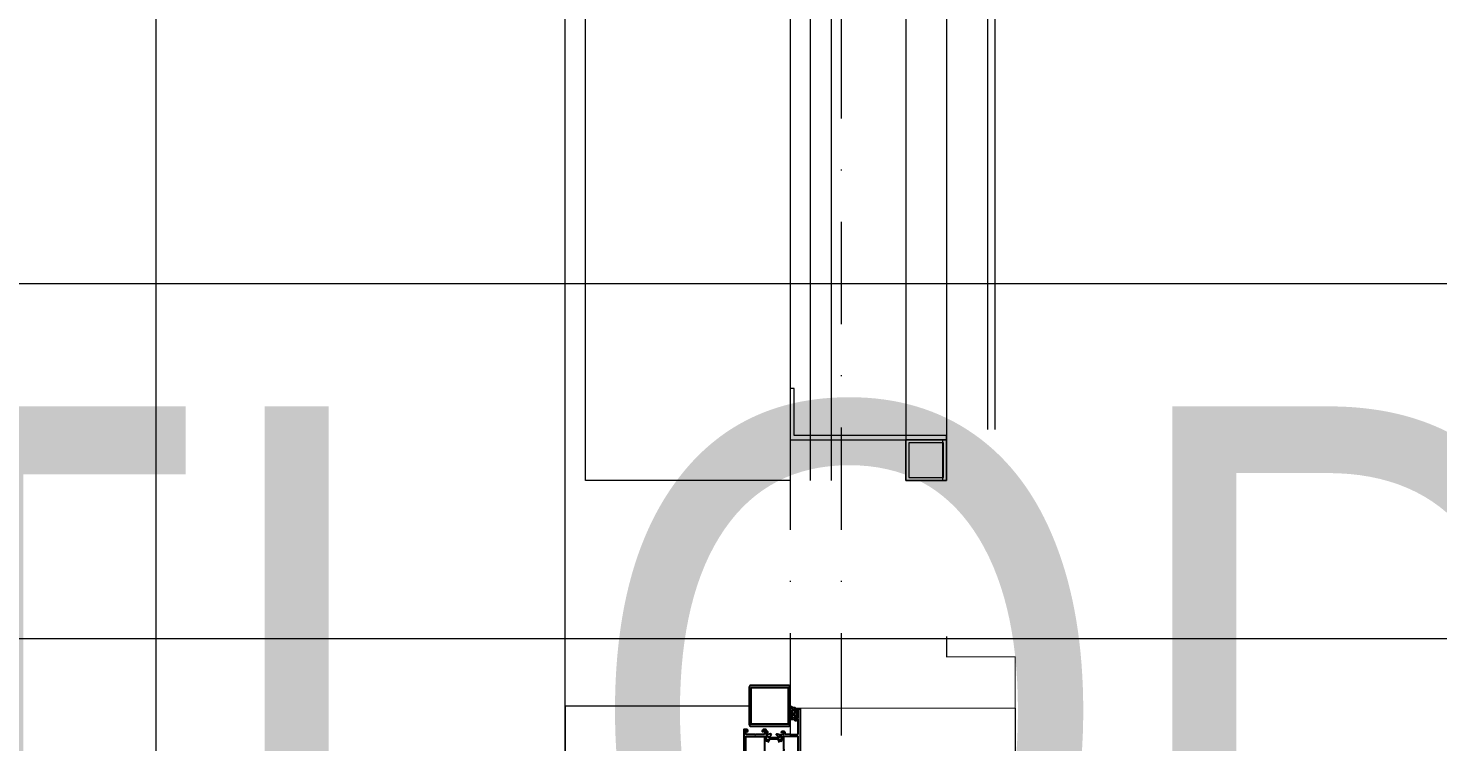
# Model space of a CAD drawing. Extents: x -9058 to 11890, y 0 to 8106.
# Drawn here: x 9780.6 to 9918.4, y 3274.4 to 3344.1 of the extents above; entities that cross this region are included whole.
import ezdxf
from ezdxf.enums import TextEntityAlignment as Align

# ---------------------------------------------------------------- set-up
doc = ezdxf.new("R2010")
doc.units = 0
doc.header["$LTSCALE"] = 10
doc.header["$MEASUREMENT"] = 0
doc.linetypes.add('DASHDOT', pattern=[1, 0.5, -0.25, 0, -0.25])
doc.layers.get('0').update_dxf_attribs({"color": 9, "lineweight": 9})
for name, color, linetype, lineweight in [('00', 9, 'Continuous', 9), ('05', 9, 'Continuous', 9), ('06D', 9, 'Continuous', 9), ('10', 9, 'Continuous', 9), ('14', 9, 'Continuous', 9), ('21_mahal200', 9, 'Continuous', 9), ('21_mahal200 @ 20', 9, 'Continuous', 9), ('24', 9, 'DASHDOT', 9), ('33', 9, 'BATTING', 9), ('40A', 9, 'Continuous', 9)]:
    doc.layers.add(name, color=color, linetype=linetype, lineweight=lineweight)
doc.styles.add('Arial', font='arial.ttf', dxfattribs={"height": 2.5})
doc.styles.add('MuuM_TEXT-STANDART', font='ARIALN.TTF')
doc.linetypes.add('BATTING', pattern='A,0.0001,-0.1,[134,ltypeshp.shx,S=0.1,R=0,X=-0.1,Y=0],-0.2,[134,ltypeshp.shx,S=0.1,R=180,X=0.1,Y=0],-0.1', length=0.4001)

# ---------------------------------------------------------------- blocks, each defined once
blk = doc.blocks.new('p-mek')
at = {"color": 6}
blk.add_lwpolyline([(210.29, -281.08, -0.000027), (210.29, -1029.08, 0.400031)], format="xyb", dxfattribs=at)
blk = doc.blocks.new('P-DOG-PORSCHE')
at = {"layer": '06D'}
for points in [[(-117.78, 24), (-2.22, 24)], [(-118, -20), (-2, -20)]]:
    blk.add_lwpolyline(points, dxfattribs=at)
at = {"layer": '10', "const_width": 0.1}
blk.add_lwpolyline([(-124.78, 17.3), (-122.78, 17.3), (-122.78, 24), (-117.78, 24), (-117.78, 2), (-115.43, 2)], dxfattribs=at)
at = {"layer": '10', "lineweight": 25, "ltscale": 0.5}
for points in [[(-114.42, 0.96), (-114.67, 0.86, -0.859449), (-114.7, 0.89), (-114.54, 1.16), (-115.01, 1.16, 1.229391), (-115.06, 1.12), (-115.01, 0.94, 0.283637), (-114.99, 0.92, -0.607471), (-114.97, 0.86), (-115.14, 0.69), (-115.16, 0.67, -0.700084), (-115.27, 0.75), (-115.2, 1.01), (-115.2, 1.32, 0.414214), (-115.23, 1.35), (-115.37, 1.35, 0.414214), (-115.4, 1.32), (-115.4, 1.17, -0.414214), (-115.41, 1.16), (-115.42, 1.16, -0.414214), (-115.52, 1.26), (-115.52, 1.35, -0.414214), (-115.4, 1.47), (-115.28, 1.47, 0.403083), (-115.25, 1.49), (-115.2, 2.68, 0.425337), (-115.3, 2.79), (-115.62, 2.79), (-115.62, 2.78), (-115.77, 2.78), (-115.77, 2.79), (-116.1, 2.79), (-116.1, 2.78), (-116.25, 2.78), (-116.25, 2.79), (-116.52, 2.79), (-116.52, 2.78), (-116.65, 2.78), (-116.65, 2.61, 0.414214), (-116.62, 2.58), (-116.52, 2.58), (-116.52, 2.53, -0.414214), (-116.57, 2.48), (-116.88, 2.48, -0.414214), (-116.95, 2.55), (-116.95, 2.57, -0.414214), (-116.94, 2.58), (-116.84, 2.58, 0.414214), (-116.79, 2.63), (-116.79, 2.75, 0.414214), (-116.84, 2.8), (-117.51, 2.8, 0.414214), (-117.56, 2.75), (-117.56, 2.63, 0.414214), (-117.51, 2.58), (-117.41, 2.58, -0.414214), (-117.4, 2.57), (-117.4, 2.55, -0.414214), (-117.47, 2.48), (-117.69, 2.48, -0.414214), (-117.7, 2.49), (-117.7, 2.97, -0.414214), (-117.69, 2.98), (-109.71, 2.98, -0.414214)], [(-117.79, 2.49, -0.220745), (-118.1, 1.89, 0.651907), (-118.04, 1.82, 0.176952), (-117.75, 2.14, -0.281357), (-117.61, 2.23), (-117.53, 2.23), (-117.51, 2.23), (-117.51, 2.23), (-117.5, 2.22), (-117.49, 2.22), (-117.48, 2.22), (-117.48, 2.21), (-117.47, 2.21), (-117.47, 2.2), (-117.47, 2.19), (-117.46, 2.18), (-117.46, 2.1), (-117.46, 2.1), (-117.46, 2.09), (-117.46, 2.09), (-117.46, 2.09), (-117.46, 2.09), (-117.45, 2.08), (-117.45, 2.08), (-117.45, 2.08), (-117.44, 2.08), (-117.36, 2.08), (-117.36, 2.08), (-117.36, 2.08), (-117.35, 2.08), (-117.35, 2.08), (-117.35, 2.09), (-117.35, 2.09), (-117.35, 2.09), (-117.34, 2.09), (-117.34, 2.1), (-117.34, 2.18), (-117.34, 2.18), (-117.34, 2.19), (-117.34, 2.2), (-117.33, 2.21), (-117.33, 2.21), (-117.32, 2.22), (-117.32, 2.22), (-117.31, 2.22), (-117.29, 2.23), (-117.29, 2.23), (-117.28, 2.22), (-117.27, 2.22), (-117.26, 2.22), (-117.26, 2.21), (-117.25, 2.21), (-117.25, 2.2), (-117.25, 2.19), (-117.24, 2.18), (-117.24, 2.1), (-117.24, 2.1), (-117.24, 2.09), (-117.24, 2.09), (-117.24, 2.09), (-117.24, 2.09), (-117.23, 2.08), (-117.23, 2.08), (-117.23, 2.08), (-117.22, 2.08), (-117.14, 2.08), (-117.14, 2.08), (-117.14, 2.08), (-117.13, 2.08), (-117.13, 2.08), (-117.13, 2.09), (-117.13, 2.09), (-117.13, 2.09), (-117.12, 2.09), (-117.12, 2.1), (-117.12, 2.18), (-117.12, 2.18), (-117.12, 2.19), (-117.12, 2.2), (-117.11, 2.21), (-117.11, 2.21), (-117.1, 2.22), (-117.1, 2.22), (-117.09, 2.22), (-117.07, 2.23), (-117.07, 2.23), (-117.06, 2.22), (-117.05, 2.22), (-117.04, 2.22), (-117.04, 2.21), (-117.03, 2.21), (-117.03, 2.2), (-117.03, 2.19), (-117.02, 2.18), (-117.02, 2.1), (-117.02, 2.1), (-117.02, 2.09), (-117.02, 2.09), (-117.02, 2.09), (-117.02, 2.09), (-117.01, 2.08), (-117.01, 2.08), (-117.01, 2.08), (-117, 2.08), (-116.92, 2.08), (-116.92, 2.08), (-116.92, 2.08), (-116.91, 2.08), (-116.91, 2.08), (-116.91, 2.09), (-116.91, 2.09), (-116.91, 2.09), (-116.9, 2.09), (-116.9, 2.1), (-116.9, 2.18), (-116.9, 2.18), (-116.9, 2.19), (-116.9, 2.2), (-116.89, 2.21), (-116.89, 2.21), (-116.88, 2.22), (-116.88, 2.22), (-116.87, 2.22), (-116.85, 2.23), (-116.85, 2.23), (-116.84, 2.22), (-116.83, 2.22), (-116.82, 2.22), (-116.82, 2.21), (-116.81, 2.21), (-116.81, 2.2), (-116.81, 2.19), (-116.8, 2.18), (-116.8, 2.1), (-116.8, 2.1), (-116.8, 2.09), (-116.8, 2.09), (-116.8, 2.09), (-116.8, 2.09), (-116.79, 2.08), (-116.79, 2.08), (-116.79, 2.08), (-116.78, 2.08), (-116.7, 2.08), (-116.7, 2.08), (-116.7, 2.08), (-116.69, 2.08), (-116.69, 2.08), (-116.69, 2.09), (-116.69, 2.09), (-116.69, 2.09), (-116.68, 2.09), (-116.68, 2.1), (-116.68, 2.44, 0.414214), (-116.71, 2.47), (-116.94, 2.47, -0.414214), (-116.97, 2.5), (-116.97, 2.56, -0.291535), (-116.96, 2.58), (-116.91, 2.6, 0.613042), (-116.91, 2.66), (-117.03, 2.73, 0.127095), (-117.09, 2.74), (-117.29, 2.74, 0.127095), (-117.36, 2.73), (-117.47, 2.67, 0.585233), (-117.47, 2.6), (-117.42, 2.58, -0.167811), (-117.41, 2.56), (-117.41, 2.5, -0.414214), (-117.44, 2.47), (-117.74, 2.47), (-117.74, 2.53, 0.394677), (-117.79, 2.49)], [(-115.62, -0.32, 0.414222), (-115.7, -0.4), (-115.7, -0.57, 0.414214), (-115.55, -0.72), (-115.51, -0.72, 0.414214), (-115.5, -0.71), (-115.5, -0.65, 0.366034), (-115.52, -0.62, -0.365977), (-115.55, -0.59), (-115.55, -0.5, -0.414214), (-115.52, -0.47), (-115.41, -0.47, -0.365977), (-115.38, -0.5, 0.365977), (-115.35, -0.52), (-115.23, -0.52, -0.414214), (-115.2, -0.55), (-115.2, -1.39), (-115.17, -1.42), (-115.2, -1.45), (-115.2, -2.29, -0.414214), (-115.23, -2.32), (-115.35, -2.32, 0.365977), (-115.38, -2.35, -0.365977), (-115.41, -2.37), (-115.52, -2.37, -0.414214), (-115.55, -2.34), (-115.55, -2.25, -0.365977), (-115.52, -2.23, 0.366034), (-115.5, -2.2), (-115.5, -2.13, 0.414214), (-115.51, -2.12), (-115.55, -2.12, 0.414214), (-115.7, -2.27), (-115.7, -2.51, 0.414214), (-115.69, -2.52), (-111.71, -2.52, 0.414214)], [(-114.42, -0.13), (-114.67, -0.03, 0.713664), (-114.7, -0.06), (-114.54, -0.32), (-115.01, -0.32, -1.229391), (-115.06, -0.29), (-115.01, -0.11, -0.283637), (-114.99, -0.09, 0.607471), (-114.97, -0.03), (-115.14, 0.14), (-115.16, 0.16, 0.700084), (-115.27, 0.08), (-115.2, -0.18), (-115.2, -0.29, -0.414214), (-115.23, -0.32), (-115.37, -0.32, -0.414214), (-115.4, -0.29), (-115.4, -0.18, 0.414214), (-115.41, -0.17), (-115.42, -0.17, 0.414214), (-115.52, -0.27), (-115.52, -0.29, -0.414214), (-115.55, -0.32), (-115.62, -0.32)]]:
    blk.add_lwpolyline(points, format="xyb", dxfattribs=at)
for points in [[(-112.39, 1.35), (-112.39, 1.82), (-112.4, 1.82), (-112.4, 2.32), (-112.39, 2.32), (-112.39, 2.79), (-115.01, 2.79), (-115.01, 2.32), (-115, 2.32), (-115, 1.82), (-115.01, 1.82), (-115.01, 1.35), (-113.77, 1.35), (-113.77, 1.37), (-113.62, 1.37), (-113.62, 1.35)], [(-119.8, -1.8), (-119.8, 1.8), (-116.2, 1.8), (-116.2, -1.8)], [(-112.4, -0.52), (-112.4, -2.32), (-115, -2.32), (-115, -0.52)]]:
    blk.add_lwpolyline(points, close=True, dxfattribs=at)
for points in [[(-120, -1.8, 0.414214), (-119.8, -2), (-116.2, -2, 0.414214), (-116, -1.8), (-116, 1.8, 0.414214), (-116.2, 2), (-119.8, 2, 0.414214), (-120, 1.8)], [(-117.28, 2.61, 0.359904), (-117.3, 2.58), (-117.3, 2.4, 0.414214), (-117.27, 2.37), (-117.07, 2.37, 0.414214), (-117.04, 2.4), (-117.04, 2.58, 0.359904), (-117.07, 2.61, 0.094739)], [(-114.74, -0.01, 0.131652), (-114.72, -0.06), (-114.61, -0.24, -0.131652), (-114.61, -0.26), (-114.61, -0.28, -0.414214), (-114.64, -0.31), (-115, -0.31, -0.414214), (-115.03, -0.28), (-115.03, -0.26, -0.131652), (-115.03, -0.24), (-114.92, -0.06, 0.131652), (-114.91, -0.01), (-114.91, 0.84, 0.131652), (-114.92, 0.89), (-115.03, 1.08, -0.131652), (-115.03, 1.09), (-115.03, 1.12, -0.414214), (-115, 1.15), (-114.64, 1.15, -0.414214), (-114.61, 1.12), (-114.61, 1.09, -0.131652), (-114.61, 1.08), (-114.72, 0.89, 0.131652), (-114.74, 0.84)]]:
    blk.add_lwpolyline(points, format="xyb", close=True, dxfattribs=at)
at = {"layer": '14'}
blk.add_lwpolyline([(-118, -20), (-118, -2)], dxfattribs=at)
blk = doc.blocks.new('p-s-profil')
at = {"layer": '10'}
blk.add_lwpolyline([(9, 15.3), (4.6, 15.3), (4.6, 0.4), (0, 0.4), (0, 0), (5, 0), (5, 14.9), (9, 14.9), (9, 15.3)], dxfattribs=at)
blk.add_lwpolyline([(9, 15.3), (4.6, 15.3), (4.6, 0.4), (0, 0.4), (0, 0), (5, 0), (5, 14.9), (9, 14.9), (9, 15.3)], dxfattribs=at)
blk = doc.blocks.new('p-kutu_profil_40x40')
h = blk.add_hatch(color=256)
h.dxf.hatch_style = 1
h.paths.add_polyline_path([(0, 0), (4, 0), (4, 4), (0, 4)])
h = blk.add_hatch(color=255)
h.dxf.hatch_style = 1
h.paths.add_polyline_path([(0, 0), (4, 0), (4, 4), (0, 4)])
blk.add_lwpolyline([(0, 0), (4, 0), (4, 4), (0, 4)], close=True)
at = {"layer": '10'}
for points in [[(0, 4), (4, 4), (4, 0), (0, 0)], [(0, 4), (4, 4), (4, 0), (0, 0)], [(0, 0), (4, 0), (4, 4), (0, 4)], [(0.3, 3.7), (3.7, 3.7), (3.7, 0.3), (0.3, 0.3)], [(0.3, 3.7), (3.7, 3.7), (3.7, 0.3), (0.3, 0.3)]]:
    blk.add_lwpolyline(points, close=True, dxfattribs=at)
blk = doc.blocks.new('0a_roomno2')
blk.add_lwpolyline([(30, -16), (0, -16), (0, 0), (30, 0)], close=True)
blk.add_lwpolyline([(0, 0), (30, 0)])
at = {"layer": '40A'}
blk.add_lwpolyline([(0, 0), (30, 0)], dxfattribs=at)
at = {"style": 'Arial'}
blk.add_attdef('ODANO', (0, 1.505), '', height=3, dxfattribs=at)
blk.add_attdef('MEKANADI', text='', height=3, dxfattribs=at).set_placement((0.525, -4.75), align=Align.BOTTOM_LEFT)
at = {"style": 'MuuM_TEXT-STANDART', "width": 0.6}
for tag, p in [('YER01', (15, -7)), ('TAVAN01', (20.625, -7)), ('DUVAR01', (26.25, -7)), ('YER02', (15, -10.375)), ('TAVAN02', (20.625, -10.375)), ('DUVAR02', (26.25, -10.375)), ('YER03', (15, -13.75)), ('TAVAN03', (20.625, -13.75)), ('DUVAR03', (26.25, -13.75))]:
    blk.add_attdef(tag, text='', height=2.25, dxfattribs=at).set_placement(p, align=Align.MIDDLE_CENTER)
at = {"style": 'MuuM_TEXT-STANDART'}
blk.add_attdef('M2', text='', height=2.25, dxfattribs=at).set_placement((1.3231, -7.8046), align=Align.MIDDLE_LEFT)
at = {"style": 'MuuM_TEXT-STANDART', "width": 0.6}
blk.add_attdef('TEMIZTAVANYUKSEKLIGI', text='', height=2.25, dxfattribs=at).set_placement((2.7, -13.1619), align=Align.MIDDLE_LEFT)
blk = doc.blocks.new('*U1198')
at = {"layer": '21_mahal200 @ 20'}
ref = blk.add_blockref('0a_roomno2', (9477.8, 3319.13), dxfattribs=dict(at, xscale=20, yscale=20, zscale=20))
ref.add_attrib('MEKANADI', 'TOPLANTI ODASI', dxfattribs={"layer": '0', "height": 60, "style": 'Arial', "width": 0.8}).set_placement((9488.3, 3229.13), align=Align.BOTTOM_LEFT)
blk = doc.blocks.new('p-dolay-porschee')
blk.add_lwpolyline([(0, 0), (100, 0), (100, -100), (0, -100)], close=True)

msp = doc.modelspace()

# ---------------------------------------------------------------- linework, layer by layer
at = {"layer": '00'}
msp.add_lwpolyline([(9835.06, 3725.87), (9855.06, 3725.87), (9855.06, 3299.87), (9835.06, 3299.87), (9835.06, 3725.87), (9835.06, 3725.87)], dxfattribs=at)
at = {"layer": '06D'}
for points in [[(9866.36, 3796.72), (9866.36, 3299.87)], [(9870.36, 3796.72), (9870.36, 3299.87)], [(9855.06, 3785.87), (9855.06, 3299.47)], [(9859.06, 3785.87), (9859.06, 3299.87)]]:
    msp.add_lwpolyline(points, dxfattribs=at)
at = {"layer": '10'}
for points in [[(9874.36, 3791.72), (9874.36, 3304.87)], [(9875.06, 3791.72), (9875.06, 3304.87)]]:
    msp.add_lwpolyline(points, dxfattribs=at)
at = {"layer": '14'}
for points in [[(9833.06, 3277.93), (9833.06, 3359.87)], [(9833.06, 3297.87), (9833.06, 3359.87)]]:
    msp.add_lwpolyline(points, dxfattribs=at)
at = {"layer": '21_mahal200'}
msp.add_lwpolyline([(10001.36, 3284.43), (9397.06, 3284.43)], dxfattribs=at)
at = {"layer": '24', "ltscale": 2}
for points in [[(9755.06, 4008.37), (9755.06, 3968.37), (9855.06, 3968.37), (9855.06, 2535.87)], [(9960.06, 4008.37), (9960.06, 3968.37), (9860.06, 3968.37), (9860.06, 2535.87)]]:
    msp.add_lwpolyline(points, dxfattribs=at)
at = {"layer": '33', "ltscale": 0.2, "flags": 128}
msp.add_lwpolyline([(9857.06, 3299.87), (9857.06, 3787.87), (9795.06, 3787.87)], dxfattribs=at)

# ---------------------------------------------------------------- block references
at = {"rotation": 270}
for name, p in [('p-s-profil', (9855.06, 3308.87)), ('P-DOG-PORSCHE', (9853.06, 3159.87))]:
    msp.add_blockref(name, p, dxfattribs=at)
at = {"extrusion": (0, 0, -1), "zscale": -1, "rotation": 90}
msp.add_blockref('p-kutu_profil_40x40', (-9866.36, 3299.87), dxfattribs=at)
at = {"layer": '05', "xscale": -0.4, "yscale": 3.8}
msp.add_blockref('p-dolay-porschee', (9833.06, 3359.87), dxfattribs=at)
at = {"layer": '06D'}
msp.add_blockref('p-mek', (7675.06, 3723.87), dxfattribs=at)
at = {"layer": '21_mahal200', "color": 6}
msp.add_blockref('*U1198', (0, 0), dxfattribs=at)

doc.saveas('drawing.dxf')
